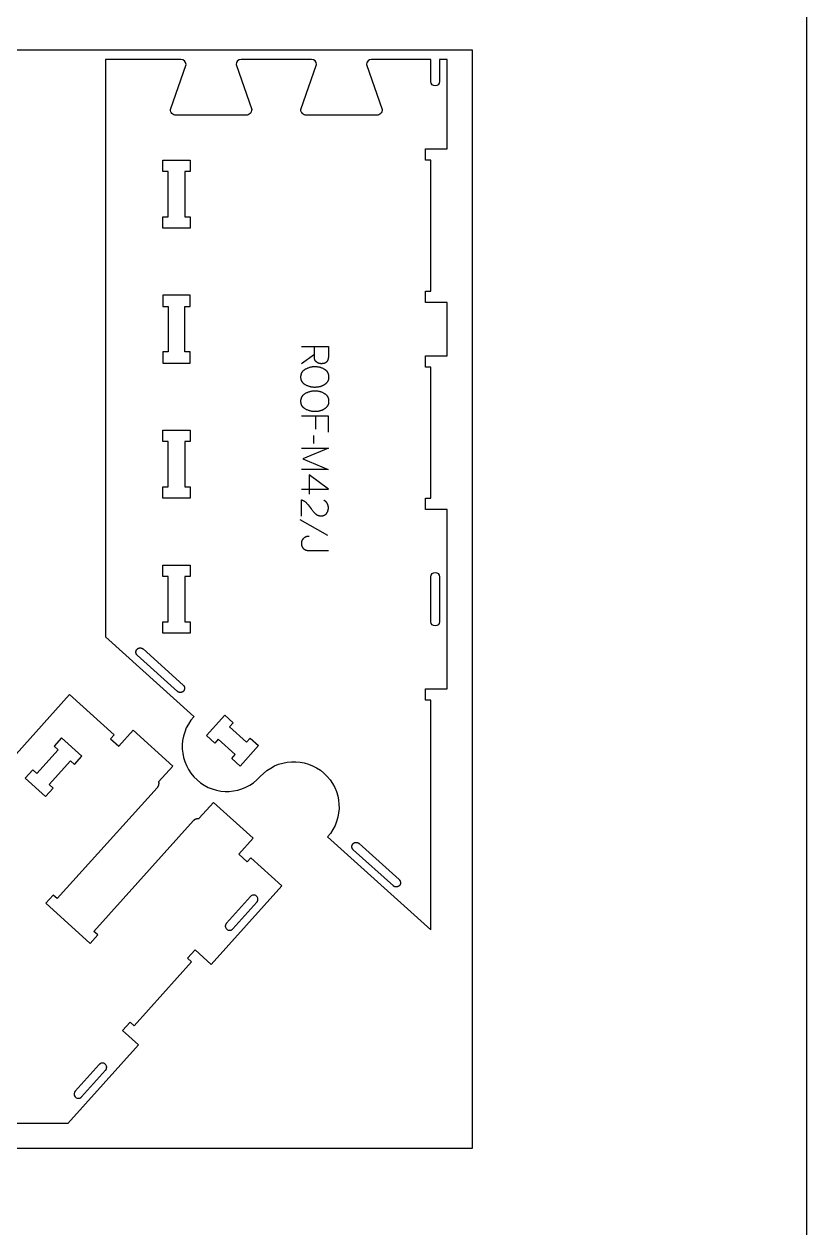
# Model space of a CAD drawing. Extents: x -10701 to -7518, y -84343 to -75479.
# Drawn here: x -8388 to -7518, y -80132 to -78794 of the extents above; entities that cross this region are included whole.
import ezdxf

# ---------------------------------------------------------------- set-up
doc = ezdxf.new("R2010")
doc.units = 0
for name, color, linetype in [('0_SHEET_SPRUCEPLY_2440X122', 1, 'CONTINUOUS'), ('1_ANYTOOL_1MMDEEP_LABELS_S', 2, 'CONTINUOUS'), ('3_ANYTOOL_CUTTHROUGH_INSID', 4, 'CONTINUOUS'), ('4_ANYTOOL_CUTTHROUGH_OUTSI', 5, 'CONTINUOUS'), ('DONOTCUT', 18, 'CONTINUOUS')]:
    doc.layers.add(name, color=color, linetype=linetype)

msp = doc.modelspace()

# ---------------------------------------------------------------- linework, layer by layer
at = {"layer": '0_SHEET_SPRUCEPLY_2440X122'}
msp.add_lwpolyline([(-10329.7, -78823), (-10329.7, -80043), (-7889.7, -80043), (-7889.7, -78823)], close=True, dxfattribs=at)
at = {"layer": '1_ANYTOOL_1MMDEEP_LABELS_S'}
for points in [[(-8079.9, -79152.1), (-8049.9, -79152.1), (-8049.9, -79163.4), (-8049.9, -79163.9), (-8049.9, -79164.4), (-8049.9, -79164.6), (-8050, -79164.8), (-8050, -79165.1), (-8050, -79165.3), (-8050, -79165.5), (-8050.1, -79165.7), (-8050.1, -79165.9), (-8050.2, -79166.1), (-8050.2, -79166.3), (-8050.3, -79166.5), (-8050.3, -79166.7), (-8050.4, -79166.9), (-8050.4, -79167.1), (-8050.5, -79167.3), (-8050.6, -79167.4), (-8050.7, -79167.6), (-8050.7, -79167.8), (-8050.8, -79168), (-8050.9, -79168.1), (-8051, -79168.3), (-8051.1, -79168.4), (-8051.2, -79168.6), (-8051.3, -79168.7), (-8051.4, -79168.9), (-8051.5, -79169), (-8051.6, -79169.1), (-8051.7, -79169.3), (-8051.8, -79169.4), (-8052, -79169.5), (-8052.1, -79169.6), (-8052.2, -79169.8), (-8052.4, -79169.9), (-8052.5, -79170), (-8052.7, -79170.1), (-8052.8, -79170.2), (-8053, -79170.3), (-8053.1, -79170.4), (-8053.3, -79170.4), (-8053.4, -79170.5), (-8053.6, -79170.6), (-8053.8, -79170.7), (-8053.9, -79170.8), (-8054.1, -79170.8), (-8054.3, -79170.9), (-8054.5, -79171), (-8054.7, -79171), (-8054.9, -79171.1), (-8055.1, -79171.1), (-8055.3, -79171.2), (-8055.5, -79171.2), (-8055.7, -79171.2), (-8055.9, -79171.3), (-8056.1, -79171.3), (-8056.3, -79171.3), (-8056.6, -79171.3), (-8056.8, -79171.4), (-8057.2, -79171.4), (-8057.7, -79171.4), (-8057.9, -79171.4), (-8058.1, -79171.4), (-8058.3, -79171.4), (-8058.4, -79171.4), (-8058.6, -79171.3), (-8058.8, -79171.3), (-8058.9, -79171.3), (-8059.1, -79171.3), (-8059.3, -79171.2), (-8059.5, -79171.2), (-8059.6, -79171.2), (-8059.8, -79171.1), (-8060, -79171.1), (-8060.1, -79171.1), (-8060.3, -79171), (-8060.4, -79170.9), (-8060.6, -79170.9), (-8060.8, -79170.8), (-8060.9, -79170.8), (-8061.1, -79170.7), (-8061.2, -79170.6), (-8061.4, -79170.5), (-8061.6, -79170.5), (-8061.7, -79170.4), (-8061.9, -79170.3), (-8062, -79170.2), (-8062.2, -79170.1), (-8062.3, -79170), (-8062.5, -79169.9), (-8062.6, -79169.8), (-8062.8, -79169.7), (-8062.9, -79169.6), (-8063.1, -79169.5), (-8063.2, -79169.4), (-8063.3, -79169.3), (-8063.5, -79169.1), (-8063.6, -79169), (-8063.7, -79168.9), (-8063.8, -79168.8), (-8064, -79168.6), (-8064.1, -79168.5), (-8064.2, -79168.4), (-8064.3, -79168.2), (-8064.4, -79168.1), (-8064.5, -79168), (-8064.5, -79167.8), (-8064.6, -79167.7), (-8064.7, -79167.5), (-8064.8, -79167.4), (-8064.9, -79167.2), (-8064.9, -79167.1), (-8065, -79166.9), (-8065, -79166.8), (-8065.1, -79166.6), (-8065.1, -79166.4), (-8065.2, -79166.3), (-8065.2, -79166.1), (-8065.2, -79165.9), (-8065.3, -79165.7), (-8065.3, -79165.6), (-8065.3, -79165.4), (-8065.3, -79165.2), (-8065.4, -79165), (-8065.4, -79163.1), (-8065.4, -79161.1), (-8065.4, -79152.1)], [(-8065.4, -79161.1), (-8079.9, -79171.5)], [(-8049.9, -79247.3), (-8049.9, -79229.7), (-8079.9, -79229.7)], [(-8063.9, -79244.2), (-8063.9, -79229.7)], [(-8066, -79260), (-8066.1, -79251.2)], [(-8079.9, -79265.1), (-8049.9, -79265.1), (-8078.3, -79277.1), (-8050, -79289.1), (-8079.9, -79289.1)], [(-8079.9, -79310.7), (-8049.8, -79310.7), (-8071.2, -79294.7)], [(-8071.2, -79294.7), (-8071.2, -79316.5)], [(-8079.8, -79340.9), (-8079.8, -79322.6), (-8079.3, -79322.7), (-8079.1, -79322.8), (-8078.9, -79322.9), (-8078.7, -79323), (-8078.5, -79323.1), (-8078.2, -79323.2), (-8078, -79323.3), (-8077.8, -79323.4), (-8077.6, -79323.5), (-8077.4, -79323.6), (-8077.2, -79323.7), (-8077, -79323.8), (-8076.8, -79323.9), (-8076.6, -79324), (-8076.4, -79324.2), (-8076.2, -79324.3), (-8076, -79324.4), (-8075.9, -79324.6), (-8075.7, -79324.7), (-8075.5, -79324.8), (-8075.3, -79325), (-8075.1, -79325.1), (-8075, -79325.3), (-8074.8, -79325.4), (-8074.6, -79325.6), (-8074.5, -79325.8), (-8074.3, -79325.9), (-8074.1, -79326.1), (-8074, -79326.3), (-8073.7, -79326.6), (-8072.4, -79328.1), (-8071.2, -79329.6), (-8070.1, -79331.1), (-8069, -79332.6), (-8068.4, -79333.4), (-8067.8, -79334.1), (-8067.3, -79334.8), (-8066.7, -79335.5), (-8066.1, -79336.2), (-8065.5, -79336.8), (-8064.9, -79337.5), (-8064.2, -79338.1), (-8064.1, -79338.2), (-8063.9, -79338.3), (-8063.8, -79338.5), (-8063.6, -79338.6), (-8063.4, -79338.7), (-8063.3, -79338.9), (-8063.1, -79339), (-8062.9, -79339.1), (-8062.8, -79339.2), (-8062.6, -79339.3), (-8062.4, -79339.4), (-8062.2, -79339.5), (-8062, -79339.6), (-8061.8, -79339.7), (-8061.7, -79339.8), (-8061.5, -79339.8), (-8061.3, -79339.9), (-8061.1, -79340), (-8060.9, -79340), (-8060.7, -79340.1), (-8060.5, -79340.1), (-8060.3, -79340.2), (-8060.1, -79340.2), (-8059.9, -79340.3), (-8059.7, -79340.3), (-8059.4, -79340.3), (-8059.2, -79340.4), (-8059, -79340.4), (-8058.8, -79340.4), (-8058.6, -79340.4), (-8058.3, -79340.4), (-8058.1, -79340.4), (-8057.9, -79340.4), (-8057.6, -79340.4), (-8057.4, -79340.4), (-8057.1, -79340.4), (-8056.9, -79340.4), (-8056.7, -79340.3), (-8056.4, -79340.3), (-8056.2, -79340.3), (-8056, -79340.2), (-8055.8, -79340.2), (-8055.6, -79340.1), (-8055.4, -79340.1), (-8055.2, -79340), (-8055, -79339.9), (-8054.8, -79339.9), (-8054.6, -79339.8), (-8054.4, -79339.7), (-8054.2, -79339.6), (-8054, -79339.5), (-8053.8, -79339.4), (-8053.7, -79339.3), (-8053.5, -79339.2), (-8053.3, -79339.1), (-8053.2, -79339), (-8053, -79338.9), (-8052.8, -79338.7), (-8052.7, -79338.6), (-8052.5, -79338.5), (-8052.4, -79338.3), (-8052.3, -79338.2), (-8052.1, -79338), (-8052, -79337.9), (-8051.9, -79337.7), (-8051.7, -79337.6), (-8051.6, -79337.4), (-8051.5, -79337.2), (-8051.4, -79337.1), (-8051.3, -79336.9), (-8051.2, -79336.7), (-8051.1, -79336.5), (-8051, -79336.4), (-8050.9, -79336.2), (-8050.8, -79336), (-8050.7, -79335.8), (-8050.6, -79335.6), (-8050.6, -79335.4), (-8050.5, -79335.2), (-8050.4, -79335), (-8050.3, -79334.8), (-8050.3, -79334.6), (-8050.2, -79334.4), (-8050.2, -79334.2), (-8050.1, -79334), (-8050.1, -79333.8), (-8050.1, -79333.6), (-8050, -79333.4), (-8050, -79333.1), (-8050, -79332.9), (-8049.9, -79332.7), (-8049.9, -79332.4), (-8049.9, -79332.2), (-8049.9, -79332), (-8049.9, -79331.5), (-8049.9, -79331.1), (-8049.9, -79330.8), (-8049.9, -79330.4), (-8050, -79330.1), (-8050, -79329.7), (-8050.1, -79329.4), (-8050.1, -79329.1), (-8050.2, -79328.8), (-8050.3, -79328.4), (-8050.3, -79328.3), (-8050.4, -79328.1), (-8050.4, -79328), (-8050.5, -79327.8), (-8050.5, -79327.7), (-8050.6, -79327.5), (-8050.7, -79327.4), (-8050.7, -79327.3), (-8050.8, -79327.1), (-8050.9, -79327), (-8050.9, -79326.8), (-8051, -79326.7), (-8051.1, -79326.6), (-8051.2, -79326.4), (-8051.2, -79326.3), (-8051.3, -79326.2), (-8051.4, -79326), (-8051.5, -79325.9), (-8051.6, -79325.8), (-8051.7, -79325.7), (-8051.8, -79325.5), (-8051.9, -79325.4), (-8052, -79325.3), (-8052.1, -79325.2), (-8052.2, -79325.1), (-8052.3, -79325), (-8052.4, -79324.8), (-8052.5, -79324.7), (-8052.6, -79324.6), (-8052.8, -79324.5), (-8052.9, -79324.4), (-8053, -79324.3), (-8053.3, -79324.1), (-8053.5, -79323.9), (-8053.8, -79323.7), (-8054.1, -79323.5), (-8054.4, -79323.4), (-8054.7, -79323.2), (-8055, -79323)], [(-8050.4, -79362.1), (-8081.1, -79344.9)], [(-8071.4, -79363.2), (-8071.6, -79363.2), (-8071.8, -79363.2), (-8072, -79363.2), (-8072.2, -79363.2), (-8072.4, -79363.2), (-8072.6, -79363.3), (-8072.8, -79363.3), (-8073, -79363.3), (-8073.2, -79363.4), (-8073.4, -79363.4), (-8073.6, -79363.4), (-8073.8, -79363.5), (-8074, -79363.5), (-8074.2, -79363.6), (-8074.4, -79363.7), (-8074.6, -79363.7), (-8074.7, -79363.8), (-8074.9, -79363.9), (-8075.1, -79364), (-8075.3, -79364), (-8075.5, -79364.1), (-8075.6, -79364.2), (-8075.8, -79364.3), (-8076, -79364.4), (-8076.2, -79364.5), (-8076.3, -79364.6), (-8076.5, -79364.7), (-8076.7, -79364.9), (-8076.8, -79365), (-8077, -79365.1), (-8077.2, -79365.2), (-8077.3, -79365.4), (-8077.5, -79365.5), (-8077.6, -79365.7), (-8077.8, -79365.8), (-8077.9, -79366), (-8078.1, -79366.1), (-8078.2, -79366.3), (-8078.3, -79366.4), (-8078.4, -79366.6), (-8078.6, -79366.7), (-8078.7, -79366.9), (-8078.8, -79367.1), (-8078.9, -79367.2), (-8079, -79367.4), (-8079.1, -79367.6), (-8079.2, -79367.8), (-8079.2, -79367.9), (-8079.3, -79368.1), (-8079.4, -79368.3), (-8079.5, -79368.5), (-8079.5, -79368.7), (-8079.6, -79368.9), (-8079.6, -79369.1), (-8079.7, -79369.3), (-8079.7, -79369.5), (-8079.8, -79369.7), (-8079.8, -79369.9), (-8079.8, -79370.1), (-8079.8, -79370.3), (-8079.9, -79370.5), (-8079.9, -79370.7), (-8079.9, -79371), (-8079.9, -79371.2), (-8079.9, -79371.4), (-8079.9, -79371.6), (-8079.9, -79371.8), (-8079.9, -79372), (-8079.8, -79372.2), (-8079.8, -79372.4), (-8079.8, -79372.6), (-8079.7, -79372.8), (-8079.7, -79373), (-8079.7, -79373.2), (-8079.6, -79373.4), (-8079.6, -79373.6), (-8079.5, -79373.8), (-8079.4, -79373.9), (-8079.4, -79374.1), (-8079.3, -79374.3), (-8079.2, -79374.5), (-8079.1, -79374.6), (-8079.1, -79374.8), (-8079, -79375), (-8078.9, -79375.1), (-8078.8, -79375.3), (-8078.7, -79375.5), (-8078.6, -79375.6), (-8078.4, -79375.8), (-8078.3, -79375.9), (-8078.2, -79376.1), (-8078.1, -79376.2), (-8078, -79376.3), (-8077.8, -79376.5), (-8077.7, -79376.6), (-8077.5, -79376.8), (-8077.4, -79376.9), (-8077.2, -79377), (-8077.1, -79377.1), (-8076.9, -79377.3), (-8076.8, -79377.4), (-8076.6, -79377.5), (-8076.5, -79377.6), (-8076.3, -79377.7), (-8076.1, -79377.8), (-8076, -79377.9), (-8075.8, -79378), (-8075.6, -79378.1), (-8075.4, -79378.1), (-8075.3, -79378.2), (-8075.1, -79378.3), (-8074.9, -79378.4), (-8074.7, -79378.4), (-8074.6, -79378.5), (-8074.4, -79378.6), (-8074.2, -79378.6), (-8074, -79378.7), (-8073.8, -79378.7), (-8073.6, -79378.7), (-8073.4, -79378.8), (-8073.2, -79378.8), (-8073, -79378.8), (-8072.8, -79378.9), (-8072.6, -79378.9), (-8072.4, -79378.9), (-8072.2, -79378.9), (-8072, -79378.9), (-8071.8, -79378.9), (-8049.9, -79378.9)]]:
    msp.add_lwpolyline(points, dxfattribs=at)
for points in [[(-8049.5, -79186.5), (-8049.6, -79186.9), (-8049.6, -79187.3), (-8049.6, -79187.6), (-8049.6, -79188), (-8049.7, -79188.1), (-8049.7, -79188.3), (-8049.7, -79188.5), (-8049.8, -79188.6), (-8049.8, -79188.8), (-8049.8, -79189), (-8049.9, -79189.1), (-8049.9, -79189.3), (-8050, -79189.5), (-8050, -79189.6), (-8050.1, -79189.8), (-8050.1, -79189.9), (-8050.2, -79190.1), (-8050.2, -79190.2), (-8050.3, -79190.4), (-8050.4, -79190.5), (-8050.4, -79190.7), (-8050.5, -79190.8), (-8050.6, -79190.9), (-8050.7, -79191.1), (-8050.8, -79191.2), (-8050.8, -79191.4), (-8050.9, -79191.5), (-8051, -79191.6), (-8051.2, -79191.9), (-8051.4, -79192.1), (-8051.6, -79192.4), (-8051.8, -79192.6), (-8052, -79192.9), (-8052.2, -79193.1), (-8052.5, -79193.3), (-8052.7, -79193.5), (-8052.9, -79193.7), (-8053.2, -79194), (-8053.4, -79194.2), (-8053.7, -79194.3), (-8054, -79194.5), (-8054.2, -79194.7), (-8054.5, -79194.9), (-8054.8, -79195.1), (-8055.1, -79195.2), (-8055.3, -79195.4), (-8055.6, -79195.5), (-8055.9, -79195.7), (-8056.2, -79195.8), (-8056.5, -79196), (-8056.9, -79196.1), (-8057.2, -79196.2), (-8057.5, -79196.4), (-8057.8, -79196.5), (-8058.1, -79196.6), (-8058.4, -79196.7), (-8058.8, -79196.8), (-8059.1, -79196.9), (-8059.4, -79197), (-8059.8, -79197), (-8060.5, -79197.2), (-8061.1, -79197.3), (-8061.8, -79197.4), (-8062.5, -79197.5), (-8063.1, -79197.6), (-8063.8, -79197.6), (-8064.4, -79197.7), (-8065.1, -79197.7), (-8065.7, -79197.7), (-8066.3, -79197.6), (-8067, -79197.6), (-8067.6, -79197.5), (-8068.2, -79197.4), (-8068.9, -79197.3), (-8069.5, -79197.1), (-8070.2, -79197), (-8070.8, -79196.8), (-8071.4, -79196.6), (-8072.1, -79196.4), (-8072.7, -79196.1), (-8073.3, -79195.8), (-8074, -79195.5), (-8074.6, -79195.2), (-8075.3, -79194.9), (-8075.6, -79194.7), (-8075.9, -79194.5), (-8076.2, -79194.4), (-8076.5, -79194.2), (-8076.7, -79194), (-8077, -79193.7), (-8077.2, -79193.5), (-8077.5, -79193.3), (-8077.6, -79193.2), (-8077.7, -79193.1), (-8077.8, -79193), (-8077.9, -79192.9), (-8078.1, -79192.7), (-8078.2, -79192.6), (-8078.3, -79192.5), (-8078.4, -79192.4), (-8078.5, -79192.3), (-8078.6, -79192.1), (-8078.7, -79192), (-8078.7, -79191.9), (-8078.8, -79191.7), (-8078.9, -79191.6), (-8079, -79191.5), (-8079.1, -79191.3), (-8079.2, -79191.2), (-8079.2, -79191.1), (-8079.3, -79190.9), (-8079.4, -79190.8), (-8079.5, -79190.6), (-8079.5, -79190.5), (-8079.6, -79190.3), (-8079.6, -79190.2), (-8079.7, -79190), (-8079.8, -79189.9), (-8079.8, -79189.7), (-8079.9, -79189.6), (-8080, -79189.3), (-8080, -79189), (-8080.1, -79188.6), (-8080.2, -79188.3), (-8080.2, -79188), (-8080.3, -79187.6), (-8080.3, -79187.3), (-8080.3, -79186.9), (-8080.4, -79186.5), (-8080.4, -79186.2), (-8080.4, -79185.8), (-8080.3, -79185.4), (-8080.3, -79185), (-8080.3, -79184.7), (-8080.2, -79184.3), (-8080.2, -79184), (-8080.1, -79183.6), (-8080, -79183.3), (-8079.9, -79183), (-8079.9, -79182.7), (-8079.8, -79182.5), (-8079.7, -79182.3), (-8079.7, -79182.2), (-8079.6, -79182), (-8079.6, -79181.9), (-8079.5, -79181.7), (-8079.4, -79181.6), (-8079.4, -79181.4), (-8079.3, -79181.3), (-8079.2, -79181.1), (-8079.1, -79181), (-8079.1, -79180.9), (-8079, -79180.7), (-8078.9, -79180.6), (-8078.8, -79180.4), (-8078.7, -79180.3), (-8078.6, -79180.2), (-8078.5, -79180), (-8078.4, -79179.9), (-8078.3, -79179.8), (-8078.2, -79179.7), (-8078.1, -79179.5), (-8078, -79179.4), (-8077.9, -79179.3), (-8077.8, -79179.2), (-8077.7, -79179.1), (-8077.6, -79178.9), (-8077.4, -79178.8), (-8077.3, -79178.7), (-8077.2, -79178.6), (-8076.9, -79178.4), (-8076.7, -79178.2), (-8076.4, -79178), (-8076.1, -79177.8), (-8075.8, -79177.6), (-8075.5, -79177.4), (-8075.2, -79177.2), (-8074.5, -79176.9), (-8073.9, -79176.6), (-8073.2, -79176.3), (-8072.6, -79176), (-8071.9, -79175.8), (-8071.3, -79175.6), (-8070.6, -79175.4), (-8070, -79175.2), (-8069.3, -79175), (-8068.7, -79174.9), (-8068, -79174.7), (-8067.4, -79174.6), (-8066.7, -79174.6), (-8066.1, -79174.5), (-8065.4, -79174.5), (-8064.8, -79174.5), (-8064.1, -79174.5), (-8063.4, -79174.5), (-8062.7, -79174.6), (-8062, -79174.7), (-8061.4, -79174.8), (-8060.7, -79174.9), (-8060, -79175), (-8059.4, -79175.2), (-8058.7, -79175.4), (-8058.1, -79175.6), (-8057.5, -79175.8), (-8056.8, -79176.1), (-8056.2, -79176.4), (-8055.6, -79176.7), (-8055, -79177), (-8054.4, -79177.4), (-8054.1, -79177.6), (-8053.8, -79177.7), (-8053.5, -79177.9), (-8053.2, -79178.1), (-8053, -79178.4), (-8052.7, -79178.6), (-8052.5, -79178.8), (-8052.3, -79179), (-8052.1, -79179.1), (-8052, -79179.3), (-8051.9, -79179.4), (-8051.8, -79179.5), (-8051.7, -79179.6), (-8051.6, -79179.8), (-8051.5, -79179.9), (-8051.4, -79180), (-8051.3, -79180.1), (-8051.2, -79180.3), (-8051.2, -79180.4), (-8051.1, -79180.5), (-8051, -79180.7), (-8050.9, -79180.8), (-8050.8, -79181), (-8050.8, -79181.1), (-8050.7, -79181.2), (-8050.6, -79181.4), (-8050.5, -79181.7), (-8050.3, -79182), (-8050.2, -79182.3), (-8050.1, -79182.6), (-8050, -79182.9), (-8049.9, -79183.3), (-8049.8, -79183.6), (-8049.8, -79183.9), (-8049.7, -79184.3), (-8049.7, -79184.6), (-8049.6, -79185), (-8049.6, -79185.4), (-8049.6, -79185.8), (-8049.6, -79186.1)], [(-8049.5, -79213.5), (-8049.6, -79213.8), (-8049.6, -79214.2), (-8049.6, -79214.6), (-8049.6, -79214.9), (-8049.7, -79215.1), (-8049.7, -79215.3), (-8049.7, -79215.4), (-8049.8, -79215.6), (-8049.8, -79215.8), (-8049.8, -79215.9), (-8049.9, -79216.1), (-8049.9, -79216.3), (-8050, -79216.4), (-8050, -79216.6), (-8050.1, -79216.7), (-8050.1, -79216.9), (-8050.2, -79217), (-8050.2, -79217.2), (-8050.3, -79217.3), (-8050.4, -79217.5), (-8050.4, -79217.6), (-8050.5, -79217.8), (-8050.6, -79217.9), (-8050.7, -79218), (-8050.8, -79218.2), (-8050.8, -79218.3), (-8050.9, -79218.4), (-8051, -79218.6), (-8051.2, -79218.8), (-8051.4, -79219.1), (-8051.6, -79219.3), (-8051.8, -79219.6), (-8052, -79219.8), (-8052.2, -79220), (-8052.5, -79220.3), (-8052.7, -79220.5), (-8052.9, -79220.7), (-8053.2, -79220.9), (-8053.4, -79221.1), (-8053.7, -79221.3), (-8054, -79221.5), (-8054.2, -79221.7), (-8054.5, -79221.9), (-8054.8, -79222), (-8055.1, -79222.2), (-8055.3, -79222.4), (-8055.6, -79222.5), (-8055.9, -79222.7), (-8056.2, -79222.8), (-8056.5, -79222.9), (-8056.9, -79223.1), (-8057.2, -79223.2), (-8057.5, -79223.3), (-8057.8, -79223.4), (-8058.1, -79223.5), (-8058.4, -79223.6), (-8058.8, -79223.7), (-8059.1, -79223.8), (-8059.4, -79223.9), (-8059.8, -79224), (-8060.5, -79224.1), (-8061.1, -79224.3), (-8061.8, -79224.4), (-8062.5, -79224.5), (-8063.1, -79224.5), (-8063.8, -79224.6), (-8064.4, -79224.6), (-8065.1, -79224.6), (-8065.7, -79224.6), (-8066.3, -79224.6), (-8067, -79224.5), (-8067.6, -79224.4), (-8068.2, -79224.3), (-8068.9, -79224.2), (-8069.5, -79224.1), (-8070.2, -79223.9), (-8070.8, -79223.7), (-8071.4, -79223.5), (-8072.1, -79223.3), (-8072.7, -79223.1), (-8073.3, -79222.8), (-8074, -79222.5), (-8074.6, -79222.2), (-8075.3, -79221.9), (-8075.6, -79221.7), (-8075.9, -79221.5), (-8076.2, -79221.3), (-8076.5, -79221.1), (-8076.7, -79220.9), (-8077, -79220.7), (-8077.2, -79220.5), (-8077.5, -79220.3), (-8077.6, -79220.2), (-8077.7, -79220), (-8077.8, -79219.9), (-8077.9, -79219.8), (-8078.1, -79219.7), (-8078.2, -79219.6), (-8078.3, -79219.5), (-8078.4, -79219.3), (-8078.5, -79219.2), (-8078.6, -79219.1), (-8078.7, -79219), (-8078.7, -79218.8), (-8078.8, -79218.7), (-8078.9, -79218.6), (-8079, -79218.4), (-8079.1, -79218.3), (-8079.2, -79218.2), (-8079.2, -79218), (-8079.3, -79217.9), (-8079.4, -79217.7), (-8079.5, -79217.6), (-8079.5, -79217.4), (-8079.6, -79217.3), (-8079.6, -79217.2), (-8079.7, -79217), (-8079.8, -79216.9), (-8079.8, -79216.7), (-8079.9, -79216.5), (-8080, -79216.2), (-8080, -79215.9), (-8080.1, -79215.6), (-8080.2, -79215.3), (-8080.2, -79214.9), (-8080.3, -79214.6), (-8080.3, -79214.2), (-8080.3, -79213.9), (-8080.4, -79213.5), (-8080.4, -79213.1), (-8080.4, -79212.8), (-8080.3, -79212.4), (-8080.3, -79212), (-8080.3, -79211.6), (-8080.2, -79211.3), (-8080.2, -79210.9), (-8080.1, -79210.6), (-8080, -79210.3), (-8079.9, -79209.9), (-8079.9, -79209.6), (-8079.8, -79209.5), (-8079.7, -79209.3), (-8079.7, -79209.1), (-8079.6, -79209), (-8079.6, -79208.8), (-8079.5, -79208.7), (-8079.4, -79208.5), (-8079.4, -79208.4), (-8079.3, -79208.2), (-8079.2, -79208.1), (-8079.1, -79208), (-8079.1, -79207.8), (-8079, -79207.7), (-8078.9, -79207.5), (-8078.8, -79207.4), (-8078.7, -79207.3), (-8078.6, -79207.1), (-8078.5, -79207), (-8078.4, -79206.9), (-8078.3, -79206.8), (-8078.2, -79206.6), (-8078.1, -79206.5), (-8078, -79206.4), (-8077.9, -79206.3), (-8077.8, -79206.1), (-8077.7, -79206), (-8077.6, -79205.9), (-8077.4, -79205.8), (-8077.3, -79205.7), (-8077.2, -79205.6), (-8076.9, -79205.4), (-8076.7, -79205.1), (-8076.4, -79204.9), (-8076.1, -79204.7), (-8075.8, -79204.6), (-8075.5, -79204.4), (-8075.2, -79204.2), (-8074.5, -79203.9), (-8073.9, -79203.5), (-8073.2, -79203.3), (-8072.6, -79203), (-8071.9, -79202.7), (-8071.3, -79202.5), (-8070.6, -79202.3), (-8070, -79202.1), (-8069.3, -79202), (-8068.7, -79201.8), (-8068, -79201.7), (-8067.4, -79201.6), (-8066.7, -79201.5), (-8066.1, -79201.5), (-8065.4, -79201.4), (-8064.8, -79201.4), (-8064.1, -79201.4), (-8063.4, -79201.5), (-8062.7, -79201.5), (-8062, -79201.6), (-8061.4, -79201.7), (-8060.7, -79201.8), (-8060, -79202), (-8059.4, -79202.2), (-8058.7, -79202.3), (-8058.1, -79202.6), (-8057.5, -79202.8), (-8056.8, -79203.1), (-8056.2, -79203.3), (-8055.6, -79203.6), (-8055, -79204), (-8054.4, -79204.3), (-8054.1, -79204.5), (-8053.8, -79204.7), (-8053.5, -79204.9), (-8053.2, -79205.1), (-8053, -79205.3), (-8052.7, -79205.5), (-8052.5, -79205.8), (-8052.3, -79206), (-8052.1, -79206.1), (-8052, -79206.2), (-8051.9, -79206.3), (-8051.8, -79206.5), (-8051.7, -79206.6), (-8051.6, -79206.7), (-8051.5, -79206.8), (-8051.4, -79207), (-8051.3, -79207.1), (-8051.2, -79207.2), (-8051.2, -79207.4), (-8051.1, -79207.5), (-8051, -79207.6), (-8050.9, -79207.8), (-8050.8, -79207.9), (-8050.8, -79208.1), (-8050.7, -79208.2), (-8050.6, -79208.3), (-8050.5, -79208.6), (-8050.3, -79208.9), (-8050.2, -79209.3), (-8050.1, -79209.6), (-8050, -79209.9), (-8049.9, -79210.2), (-8049.8, -79210.6), (-8049.8, -79210.9), (-8049.7, -79211.2), (-8049.7, -79211.6), (-8049.6, -79212), (-8049.6, -79212.3), (-8049.6, -79212.7), (-8049.6, -79213.1)]]:
    msp.add_lwpolyline(points, close=True, dxfattribs=at)
at = {"layer": '3_ANYTOOL_CUTTHROUGH_INSID', "color": 4}
for points in [[(-8228, -78957.7), (-8234, -78957.7), (-8234, -78945.2), (-8203.5, -78945.2), (-8203.5, -78957.7), (-8209.5, -78957.7), (-8209.5, -79008.2), (-8203.5, -79008.2), (-8203.5, -79020.7), (-8234, -79020.7), (-8234, -79008.2), (-8228, -79008.2)], [(-8209.5, -79107.7), (-8203.5, -79107.7), (-8203.5, -79095.2), (-8234, -79095.2), (-8234, -79107.7), (-8228, -79107.7), (-8228, -79158.2), (-8234, -79158.2), (-8234, -79170.7), (-8203.5, -79170.7), (-8203.5, -79158.2), (-8209.5, -79158.2)], [(-8203.8, -79257.7), (-8209.5, -79257.7), (-8209.5, -79308.2), (-8203.5, -79308.2), (-8203.5, -79320.7), (-8234, -79320.7), (-8234, -79308.2), (-8228, -79308.2), (-8228, -79257.7), (-8234, -79257.7), (-8234, -79245.2), (-8203.5, -79245.2), (-8203.5, -79257.7)], [(-8209.5, -79407.7), (-8209.5, -79458.2), (-8203.5, -79458.2), (-8203.5, -79470.7), (-8234, -79470.7), (-8234, -79458.2), (-8228, -79458.2), (-8228, -79407.7), (-8234, -79407.7), (-8234, -79395.2), (-8203.5, -79395.2), (-8203.5, -79407.7)], [(-8211.2, -79528.5), (-8211.2, -79528.5), (-8211.1, -79528.6), (-8211, -79528.7), (-8210.9, -79528.8), (-8210.9, -79528.9), (-8210.8, -79528.9), (-8210.7, -79529), (-8210.6, -79529.1), (-8210.6, -79529.2), (-8210.5, -79529.3), (-8210.4, -79529.4), (-8210.4, -79529.5), (-8210.3, -79529.6), (-8210.3, -79529.7), (-8210.2, -79529.8), (-8210.2, -79529.9), (-8210.1, -79530), (-8210.1, -79530.1), (-8210, -79530.2), (-8210, -79530.3), (-8209.9, -79530.4), (-8209.9, -79530.6), (-8209.8, -79530.7), (-8209.8, -79530.8), (-8209.8, -79530.9), (-8209.8, -79531), (-8209.7, -79531.1), (-8209.7, -79531.3), (-8209.7, -79531.4), (-8209.7, -79531.5), (-8209.7, -79531.6), (-8209.7, -79531.8), (-8209.7, -79531.9), (-8209.7, -79532), (-8209.7, -79532.1), (-8209.7, -79532.2), (-8209.7, -79532.4), (-8209.7, -79532.5), (-8209.7, -79532.6), (-8209.7, -79532.7), (-8209.7, -79532.8), (-8209.8, -79533), (-8209.8, -79533.1), (-8209.8, -79533.2), (-8209.8, -79533.3), (-8209.9, -79533.4), (-8209.9, -79533.5), (-8210, -79533.7), (-8210, -79533.8), (-8210, -79533.9), (-8210.1, -79534), (-8210.1, -79534.1), (-8210.2, -79534.2), (-8210.2, -79534.3), (-8210.3, -79534.4), (-8210.4, -79534.5), (-8210.4, -79534.6), (-8210.5, -79534.7), (-8210.5, -79534.8), (-8210.6, -79534.8), (-8210.7, -79534.9), (-8210.7, -79535), (-8210.8, -79535.1), (-8210.9, -79535.2), (-8210.9, -79535.3), (-8211, -79535.3), (-8211.1, -79535.4), (-8211.2, -79535.5), (-8211.3, -79535.6), (-8211.3, -79535.6), (-8211.4, -79535.7), (-8211.5, -79535.8), (-8211.6, -79535.8), (-8211.7, -79535.9), (-8211.8, -79536), (-8211.9, -79536), (-8212, -79536.1), (-8212.1, -79536.1), (-8212.2, -79536.2), (-8212.3, -79536.3), (-8212.4, -79536.3), (-8212.5, -79536.4), (-8212.6, -79536.4), (-8212.7, -79536.4), (-8212.8, -79536.5), (-8213, -79536.5), (-8213.1, -79536.6), (-8213.2, -79536.6), (-8213.3, -79536.6), (-8213.4, -79536.6), (-8213.6, -79536.7), (-8213.7, -79536.7), (-8213.8, -79536.7), (-8213.9, -79536.7), (-8214, -79536.7), (-8214.2, -79536.7), (-8214.3, -79536.7), (-8214.4, -79536.8), (-8214.5, -79536.7), (-8214.7, -79536.7), (-8214.8, -79536.7), (-8214.9, -79536.7), (-8215, -79536.7), (-8215.1, -79536.7), (-8215.3, -79536.7), (-8215.4, -79536.7), (-8215.5, -79536.6), (-8215.6, -79536.6), (-8215.7, -79536.6), (-8215.8, -79536.5), (-8216, -79536.5), (-8216.1, -79536.5), (-8216.2, -79536.4), (-8216.3, -79536.4), (-8216.4, -79536.3), (-8216.5, -79536.3), (-8216.6, -79536.2), (-8216.7, -79536.2), (-8216.8, -79536.1), (-8216.9, -79536), (-8217, -79536), (-8217.1, -79535.9), (-8217.2, -79535.9), (-8217.3, -79535.8), (-8217.3, -79535.7), (-8217.4, -79535.7), (-8217.5, -79535.6), (-8217.6, -79535.5), (-8262.2, -79495.4), (-8262.3, -79495.3), (-8262.3, -79495.2), (-8262.4, -79495.2), (-8262.5, -79495.1), (-8262.6, -79495), (-8262.6, -79494.9), (-8262.7, -79494.8), (-8262.8, -79494.7), (-8262.8, -79494.7), (-8262.9, -79494.6), (-8263, -79494.5), (-8263, -79494.4), (-8263.1, -79494.3), (-8263.1, -79494.2), (-8263.2, -79494.1), (-8263.3, -79494), (-8263.3, -79493.9), (-8263.4, -79493.7), (-8263.4, -79493.6), (-8263.4, -79493.5), (-8263.5, -79493.4), (-8263.5, -79493.3), (-8263.6, -79493.2), (-8263.6, -79493.1), (-8263.6, -79492.9), (-8263.6, -79492.8), (-8263.7, -79492.7), (-8263.7, -79492.6), (-8263.7, -79492.5), (-8263.7, -79492.3), (-8263.7, -79492.2), (-8263.7, -79492.1), (-8263.7, -79492), (-8263.7, -79491.9), (-8263.7, -79491.7), (-8263.7, -79491.6), (-8263.7, -79491.5), (-8263.7, -79491.4), (-8263.7, -79491.2), (-8263.7, -79491.1), (-8263.7, -79491), (-8263.6, -79490.9), (-8263.6, -79490.8), (-8263.6, -79490.7), (-8263.6, -79490.5), (-8263.5, -79490.4), (-8263.5, -79490.3), (-8263.5, -79490.2), (-8263.4, -79490.1), (-8263.4, -79490), (-8263.3, -79489.9), (-8263.3, -79489.8), (-8263.2, -79489.7), (-8263.2, -79489.6), (-8263.1, -79489.5), (-8263, -79489.4), (-8263, -79489.3), (-8262.9, -79489.2), (-8262.9, -79489.1), (-8262.8, -79489), (-8262.7, -79488.9), (-8262.7, -79488.8), (-8262.6, -79488.8), (-8262.5, -79488.7), (-8262.5, -79488.6), (-8262.4, -79488.5), (-8262.3, -79488.4), (-8262.2, -79488.4), (-8262.1, -79488.3), (-8262.1, -79488.2), (-8262, -79488.2), (-8261.9, -79488.1), (-8261.8, -79488), (-8261.7, -79488), (-8261.6, -79487.9), (-8261.5, -79487.8), (-8261.4, -79487.8), (-8261.3, -79487.7), (-8261.2, -79487.7), (-8261.1, -79487.6), (-8261, -79487.5), (-8260.9, -79487.5), (-8260.8, -79487.5), (-8260.7, -79487.4), (-8260.6, -79487.4), (-8260.4, -79487.3), (-8260.3, -79487.3), (-8260.2, -79487.3), (-8260.1, -79487.2), (-8260, -79487.2), (-8259.9, -79487.2), (-8259.7, -79487.2), (-8259.6, -79487.1), (-8259.5, -79487.1), (-8259.4, -79487.1), (-8259.2, -79487.1), (-8259.1, -79487.1), (-8259, -79487.1), (-8258.9, -79487.1), (-8258.8, -79487.1), (-8258.6, -79487.1), (-8258.5, -79487.1), (-8258.4, -79487.1), (-8258.3, -79487.2), (-8258.2, -79487.2), (-8258, -79487.2), (-8257.9, -79487.2), (-8257.8, -79487.3), (-8257.7, -79487.3), (-8257.6, -79487.3), (-8257.5, -79487.4), (-8257.3, -79487.4), (-8257.2, -79487.4), (-8257.1, -79487.5), (-8257, -79487.5), (-8256.9, -79487.6), (-8256.8, -79487.6), (-8256.7, -79487.7), (-8256.6, -79487.7), (-8256.5, -79487.8), (-8256.4, -79487.9), (-8256.3, -79487.9), (-8256.2, -79488), (-8256.2, -79488.1), (-8256.1, -79488.1), (-8256, -79488.2), (-8255.9, -79488.3), (-8255.8, -79488.3)], [(-8159.8, -79574.8), (-8140.9, -79591.8), (-8136.9, -79587.4), (-8127.6, -79595.7), (-8148, -79618.4), (-8157.3, -79610), (-8153.3, -79605.6), (-8172.2, -79588.5), (-8176.2, -79593), (-8185.5, -79584.6), (-8165.1, -79561.9), (-8155.8, -79570.3)], [(-8346.4, -79587), (-8354.7, -79596.3), (-8350.3, -79600.3), (-8374, -79626.7), (-8378.5, -79622.6), (-8386.8, -79631.9), (-8364.2, -79652.3), (-8355.8, -79643.1), (-8360.3, -79639), (-8336.5, -79612.7), (-8332.1, -79616.7), (-8323.7, -79607.4)], [(-7971.3, -79744.5), (-7971.2, -79744.6), (-7971.1, -79744.7), (-7971, -79744.8), (-7970.9, -79744.8), (-7970.9, -79744.9), (-7970.8, -79745), (-7970.7, -79745.1), (-7970.7, -79745.2), (-7970.6, -79745.3), (-7970.5, -79745.4), (-7970.5, -79745.5), (-7970.4, -79745.6), (-7970.3, -79745.7), (-7970.3, -79745.8), (-7970.2, -79745.9), (-7970.2, -79746), (-7970.1, -79746.1), (-7970.1, -79746.2), (-7970, -79746.3), (-7970, -79746.4), (-7969.9, -79746.5), (-7969.9, -79746.6), (-7969.9, -79746.7), (-7969.8, -79746.9), (-7969.8, -79747), (-7969.8, -79747.1), (-7969.8, -79747.2), (-7969.7, -79747.3), (-7969.7, -79747.5), (-7969.7, -79747.6), (-7969.7, -79747.7), (-7969.7, -79747.8), (-7969.7, -79748), (-7969.7, -79748.1), (-7969.7, -79748.2), (-7969.7, -79748.3), (-7969.7, -79748.4), (-7969.7, -79748.6), (-7969.7, -79748.7), (-7969.7, -79748.8), (-7969.8, -79748.9), (-7969.8, -79749), (-7969.8, -79749.2), (-7969.8, -79749.3), (-7969.9, -79749.4), (-7969.9, -79749.5), (-7969.9, -79749.6), (-7970, -79749.7), (-7970, -79749.8), (-7970.1, -79750), (-7970.1, -79750.1), (-7970.2, -79750.2), (-7970.2, -79750.3), (-7970.3, -79750.4), (-7970.3, -79750.5), (-7970.4, -79750.6), (-7970.4, -79750.7), (-7970.5, -79750.7), (-7970.6, -79750.8), (-7970.6, -79750.9), (-7970.7, -79751), (-7970.8, -79751.1), (-7970.8, -79751.2), (-7970.9, -79751.3), (-7971, -79751.3), (-7971, -79751.4), (-7971.1, -79751.5), (-7971.2, -79751.6), (-7971.3, -79751.6), (-7971.4, -79751.7), (-7971.4, -79751.8), (-7971.5, -79751.8), (-7971.6, -79751.9), (-7971.7, -79752), (-7971.8, -79752), (-7971.9, -79752.1), (-7972, -79752.2), (-7972.1, -79752.2), (-7972.2, -79752.3), (-7972.3, -79752.3), (-7972.4, -79752.4), (-7972.5, -79752.4), (-7972.6, -79752.5), (-7972.8, -79752.5), (-7972.9, -79752.6), (-7973, -79752.6), (-7973.1, -79752.6), (-7973.2, -79752.7), (-7973.3, -79752.7), (-7973.5, -79752.7), (-7973.6, -79752.7), (-7973.7, -79752.8), (-7973.8, -79752.8), (-7973.9, -79752.8), (-7974.1, -79752.8), (-7974.2, -79752.8), (-7974.3, -79752.8), (-7974.4, -79752.8), (-7974.6, -79752.8), (-7974.7, -79752.8), (-7974.8, -79752.8), (-7974.9, -79752.8), (-7975, -79752.8), (-7975.2, -79752.8), (-7975.3, -79752.8), (-7975.4, -79752.7), (-7975.5, -79752.7), (-7975.6, -79752.7), (-7975.7, -79752.6), (-7975.9, -79752.6), (-7976, -79752.6), (-7976.1, -79752.5), (-7976.2, -79752.5), (-7976.3, -79752.4), (-7976.4, -79752.4), (-7976.5, -79752.3), (-7976.6, -79752.3), (-7976.7, -79752.2), (-7976.8, -79752.2), (-7976.9, -79752.1), (-7977, -79752.1), (-7977.1, -79752), (-7977.2, -79751.9), (-7977.3, -79751.9), (-7977.4, -79751.8), (-7977.4, -79751.7), (-7977.5, -79751.7), (-7977.6, -79751.6), (-8022.2, -79711.5), (-8022.3, -79711.4), (-8022.4, -79711.3), (-8022.4, -79711.2), (-8022.5, -79711.2), (-8022.6, -79711.1), (-8022.6, -79711), (-8022.7, -79710.9), (-8022.8, -79710.8), (-8022.9, -79710.7), (-8022.9, -79710.6), (-8023, -79710.5), (-8023, -79710.4), (-8023.1, -79710.3), (-8023.2, -79710.2), (-8023.2, -79710.1), (-8023.3, -79710), (-8023.3, -79709.9), (-8023.4, -79709.8), (-8023.4, -79709.7), (-8023.5, -79709.6), (-8023.5, -79709.5), (-8023.5, -79709.4), (-8023.6, -79709.3), (-8023.6, -79709.1), (-8023.6, -79709), (-8023.7, -79708.9), (-8023.7, -79708.8), (-8023.7, -79708.7), (-8023.7, -79708.5), (-8023.7, -79708.4), (-8023.8, -79708.3), (-8023.8, -79708.2), (-8023.8, -79708.1), (-8023.8, -79707.9), (-8023.8, -79707.8), (-8023.8, -79707.7), (-8023.8, -79707.6), (-8023.7, -79707.4), (-8023.7, -79707.3), (-8023.7, -79707.2), (-8023.7, -79707.1), (-8023.7, -79707), (-8023.6, -79706.8), (-8023.6, -79706.7), (-8023.6, -79706.6), (-8023.6, -79706.5), (-8023.5, -79706.4), (-8023.5, -79706.3), (-8023.4, -79706.2), (-8023.4, -79706.1), (-8023.3, -79705.9), (-8023.3, -79705.8), (-8023.2, -79705.7), (-8023.2, -79705.6), (-8023.1, -79705.5), (-8023.1, -79705.4), (-8023, -79705.4), (-8023, -79705.3), (-8022.9, -79705.2), (-8022.8, -79705.1), (-8022.8, -79705), (-8022.7, -79704.9), (-8022.6, -79704.8), (-8022.6, -79704.8), (-8022.5, -79704.7), (-8022.4, -79704.6), (-8022.3, -79704.5), (-8022.3, -79704.4), (-8022.2, -79704.4), (-8022.1, -79704.3), (-8022, -79704.2), (-8021.9, -79704.2), (-8021.8, -79704.1), (-8021.7, -79704), (-8021.6, -79704), (-8021.5, -79703.9), (-8021.4, -79703.8), (-8021.3, -79703.8), (-8021.2, -79703.7), (-8021.1, -79703.7), (-8021, -79703.6), (-8020.9, -79703.6), (-8020.8, -79703.5), (-8020.7, -79703.5), (-8020.6, -79703.4), (-8020.5, -79703.4), (-8020.4, -79703.4), (-8020.2, -79703.3), (-8020.1, -79703.3), (-8020, -79703.3), (-8019.9, -79703.3), (-8019.8, -79703.2), (-8019.6, -79703.2), (-8019.5, -79703.2), (-8019.4, -79703.2), (-8019.3, -79703.2), (-8019.1, -79703.2), (-8019, -79703.2), (-8018.9, -79703.2), (-8018.8, -79703.2), (-8018.7, -79703.2), (-8018.5, -79703.2), (-8018.4, -79703.2), (-8018.3, -79703.2), (-8018.2, -79703.3), (-8018.1, -79703.3), (-8017.9, -79703.3), (-8017.8, -79703.3), (-8017.7, -79703.4), (-8017.6, -79703.4), (-8017.5, -79703.4), (-8017.4, -79703.5), (-8017.3, -79703.5), (-8017.2, -79703.6), (-8017, -79703.6), (-8016.9, -79703.7), (-8016.8, -79703.7), (-8016.7, -79703.8), (-8016.6, -79703.8), (-8016.5, -79703.9), (-8016.4, -79703.9), (-8016.4, -79704), (-8016.3, -79704.1), (-8016.2, -79704.1), (-8016.1, -79704.2), (-8016, -79704.3), (-8015.9, -79704.3), (-8015.8, -79704.4)]]:
    msp.add_lwpolyline(points, close=True, dxfattribs=at)
for points in [[(-7926.5, -79408), (-7926.5, -79458, -1), (-7936, -79458), (-7936, -79408, -1)], [(-8129.3, -79769.6), (-8129.3, -79769.5), (-8129.2, -79769.4), (-8129.1, -79769.4), (-8129, -79769.3), (-8129, -79769.2), (-8128.9, -79769.1), (-8128.8, -79769), (-8128.8, -79768.9), (-8128.7, -79768.8), (-8128.7, -79768.7), (-8128.6, -79768.6), (-8128.6, -79768.5), (-8128.5, -79768.4), (-8128.5, -79768.2), (-8128.4, -79768.1), (-8128.4, -79768), (-8128.3, -79767.9), (-8128.3, -79767.8), (-8128.3, -79767.7), (-8128.2, -79767.6), (-8128.2, -79767.5), (-8128.2, -79767.3), (-8128.2, -79767.2), (-8128.2, -79767.1), (-8128.1, -79767), (-8128.1, -79766.9), (-8128.1, -79766.8), (-8128.1, -79766.7), (-8128.1, -79766.5), (-8128.1, -79766.4), (-8128.1, -79766.3), (-8128.1, -79766.2, 0.414214), (-8133.1, -79761.7, 0.198912), (-8136.4, -79763.3), (-8163.2, -79793), (-8163.2, -79793.1), (-8163.3, -79793.2), (-8163.4, -79793.3), (-8163.4, -79793.3), (-8163.5, -79793.4), (-8163.6, -79793.5), (-8163.6, -79793.6), (-8163.7, -79793.7), (-8163.8, -79793.8), (-8163.8, -79793.9), (-8163.9, -79794), (-8163.9, -79794.1), (-8164, -79794.3), (-8164, -79794.4), (-8164.1, -79794.5), (-8164.1, -79794.6), (-8164.1, -79794.7), (-8164.2, -79794.8), (-8164.2, -79794.9), (-8164.2, -79795), (-8164.3, -79795.2), (-8164.3, -79795.3), (-8164.3, -79795.4), (-8164.3, -79795.5), (-8164.3, -79795.6), (-8164.4, -79795.7), (-8164.4, -79795.8), (-8164.4, -79796), (-8164.4, -79796.1), (-8164.4, -79796.2), (-8164.4, -79796.3), (-8164.4, -79796.4, 0.198913), (-8162.8, -79799.7, 0.198913), (-8159.4, -79800.9), (-8159.3, -79800.9), (-8159.2, -79800.9), (-8159, -79800.9), (-8158.9, -79800.9), (-8158.8, -79800.8), (-8158.7, -79800.8), (-8158.6, -79800.8), (-8158.5, -79800.8), (-8158.4, -79800.7), (-8158.2, -79800.7), (-8158.1, -79800.7), (-8158, -79800.6), (-8157.9, -79800.6), (-8157.8, -79800.6), (-8157.7, -79800.5), (-8157.6, -79800.5), (-8157.5, -79800.4), (-8157.4, -79800.3), (-8157.3, -79800.3), (-8157.2, -79800.2), (-8157.1, -79800.2), (-8157, -79800.1), (-8156.9, -79800), (-8156.8, -79800), (-8156.7, -79799.9), (-8156.6, -79799.8), (-8156.5, -79799.8), (-8156.4, -79799.7), (-8156.3, -79799.6), (-8156.3, -79799.5), (-8156.2, -79799.4), (-8156.1, -79799.3)], [(-8324.2, -79986.1), (-8297.5, -79956.3), (-8297.4, -79956.3), (-8297.3, -79956.2), (-8297.2, -79956.1), (-8297.2, -79956), (-8297.1, -79955.9), (-8297, -79955.8), (-8297, -79955.7), (-8296.9, -79955.6), (-8296.9, -79955.5), (-8296.8, -79955.4), (-8296.7, -79955.3), (-8296.7, -79955.2), (-8296.6, -79955.1), (-8296.6, -79955), (-8296.6, -79954.9), (-8296.5, -79954.8), (-8296.5, -79954.6), (-8296.4, -79954.5), (-8296.4, -79954.4), (-8296.4, -79954.3), (-8296.4, -79954.2), (-8296.3, -79954.1), (-8296.3, -79954), (-8296.3, -79953.8), (-8296.3, -79953.7), (-8296.3, -79953.6), (-8296.3, -79953.5), (-8296.2, -79953.4), (-8296.2, -79953.3), (-8296.2, -79953.2), (-8296.2, -79953), (-8296.2, -79952.9, 0.414214), (-8301.2, -79948.4), (-8301.4, -79948.4), (-8301.5, -79948.4), (-8301.6, -79948.5), (-8301.7, -79948.5), (-8301.8, -79948.5), (-8301.9, -79948.5), (-8302, -79948.5), (-8302.2, -79948.6), (-8302.3, -79948.6), (-8302.4, -79948.6), (-8302.5, -79948.7), (-8302.6, -79948.7), (-8302.7, -79948.7), (-8302.8, -79948.8), (-8302.9, -79948.8), (-8303, -79948.9), (-8303.1, -79948.9), (-8303.2, -79949), (-8303.3, -79949), (-8303.5, -79949.1), (-8303.6, -79949.2), (-8303.6, -79949.2), (-8303.7, -79949.3), (-8303.8, -79949.4), (-8303.9, -79949.4), (-8304, -79949.5), (-8304.1, -79949.6), (-8304.2, -79949.7), (-8304.3, -79949.7), (-8304.4, -79949.8), (-8304.4, -79949.9), (-8304.5, -79950), (-8331.3, -79979.7, 0.668179), (-8327.5, -79987.6), (-8327.4, -79987.6), (-8327.3, -79987.6), (-8327.2, -79987.6), (-8327.1, -79987.6), (-8326.9, -79987.6), (-8326.8, -79987.6), (-8326.7, -79987.5), (-8326.6, -79987.5), (-8326.5, -79987.5), (-8326.4, -79987.4), (-8326.3, -79987.4), (-8326.1, -79987.4), (-8326, -79987.3), (-8325.9, -79987.3), (-8325.8, -79987.2), (-8325.7, -79987.2), (-8325.6, -79987.1), (-8325.5, -79987.1), (-8325.4, -79987), (-8325.3, -79987), (-8325.2, -79986.9), (-8325.1, -79986.8), (-8325, -79986.8), (-8324.9, -79986.7), (-8324.8, -79986.6), (-8324.7, -79986.6), (-8324.6, -79986.5), (-8324.5, -79986.4), (-8324.5, -79986.3), (-8324.4, -79986.2), (-8324.3, -79986.2)]]:
    msp.add_lwpolyline(points, format="xyb", close=True, dxfattribs=at)
at = {"layer": '4_ANYTOOL_CUTTHROUGH_OUTSI', "color": 5}
msp.add_lwpolyline([(-7926.5, -78833.2), (-7926.5, -78858, -1), (-7936, -78858), (-7936, -78833.2), (-8001.8, -78833.2), (-8001.8, -78833.2, 0.412073), (-8007.5, -78838.9), (-7990, -78888.9), (-7990, -78888.9), (-7990, -78889), (-7990, -78889, -0.414214), (-7996.3, -78895.2), (-8074.3, -78895.2, -0.414214), (-8080.5, -78889), (-8080.5, -78888.9), (-8080.5, -78888.9), (-8063, -78838.9), (-8063, -78838.9, 0.412073), (-8068.8, -78833.2), (-8146.8, -78833.2, 0.412073), (-8152.5, -78838.9), (-8135, -78888.9), (-8135, -78888.9), (-8135, -78889), (-8135, -78889, -0.414214), (-8141.3, -78895.2), (-8219.3, -78895.2, -0.414214), (-8225.5, -78889), (-8225.5, -78888.9), (-8225.5, -78888.9), (-8208, -78838.9), (-8208, -78838.9, 0.412073), (-8213.8, -78833.2), (-8297.5, -78833.2), (-8297.5, -78983), (-8297.5, -79283), (-8297.5, -79475), (-8199.5, -79563.2), (-8199.3, -79563.4), (-8199.5, -79563.6), (-8199.5, -79563.6, 1), (-8125.6, -79630.2, -0.997516), (-8050.7, -79697.2), (-7936, -79800.5), (-7936, -79545.2), (-7942, -79545.2), (-7942, -79532.7), (-7918, -79532.7), (-7918, -79333.2), (-7942, -79333.2), (-7942, -79320.7), (-7936, -79320.7), (-7936, -79175.2), (-7942, -79175.2), (-7942, -79162.7), (-7918, -79162.7), (-7918, -79103.2), (-7942, -79103.2), (-7942, -79090.7), (-7936, -79090.7), (-7936, -78983), (-7936, -78945.2), (-7942, -78945.2), (-7942, -78932.7), (-7918, -78932.7), (-7918, -78833.2), (-7926.5, -78833.2)], format="xyb", close=True, dxfattribs=at)
msp.add_lwpolyline([(-8441.1, -79654.1), (-8337.5, -79539.1), (-8288.1, -79583.6), (-8292.1, -79588), (-8282.9, -79596.4), (-8266.8, -79578.6), (-8222.6, -79618.4), (-8238.6, -79636.1), (-8238.5, -79636.2), (-8238.5, -79636.2), (-8238.5, -79636.4), (-8238.5, -79636.6), (-8238.4, -79636.8), (-8238.4, -79637), (-8238.4, -79637.2), (-8238.4, -79637.4), (-8238.4, -79637.6), (-8238.4, -79637.8), (-8238.4, -79638), (-8238.5, -79638.3), (-8238.5, -79638.5), (-8238.5, -79638.7), (-8238.6, -79638.9), (-8238.6, -79639.1), (-8238.7, -79639.4), (-8238.7, -79639.6), (-8238.8, -79639.8), (-8238.8, -79640), (-8238.9, -79640.2), (-8239, -79640.4), (-8239.1, -79640.6), (-8239.2, -79640.8), (-8239.3, -79641), (-8239.4, -79641.2), (-8239.5, -79641.4), (-8239.6, -79641.6), (-8239.7, -79641.7), (-8239.8, -79641.9), (-8239.9, -79642.1), (-8240, -79642.2), (-8240.1, -79642.3), (-8240.3, -79642.5), (-8351.2, -79765.7), (-8355.6, -79761.7), (-8364, -79770.9), (-8314.6, -79815.4), (-8306.2, -79806.1), (-8310.7, -79802.1), (-8199.8, -79679), (-8199.8, -79679), (-8199.6, -79678.8), (-8199.5, -79678.7), (-8199.4, -79678.6), (-8199.2, -79678.4), (-8199.1, -79678.3), (-8198.9, -79678.2), (-8198.8, -79678.1), (-8198.6, -79677.9), (-8198.4, -79677.8), (-8198.3, -79677.7), (-8198.1, -79677.6), (-8197.9, -79677.5), (-8197.7, -79677.4), (-8197.5, -79677.3), (-8197.3, -79677.2), (-8197.1, -79677.1), (-8196.9, -79677.1), (-8196.7, -79677), (-8196.5, -79676.9), (-8196.3, -79676.8), (-8196.1, -79676.8), (-8195.9, -79676.7), (-8195.6, -79676.7), (-8195.4, -79676.7), (-8195.2, -79676.6), (-8195, -79676.6), (-8194.8, -79676.6), (-8194.6, -79676.6), (-8194.3, -79676.6), (-8194.1, -79676.6), (-8193.9, -79676.6), (-8193.7, -79676.6), (-8193.6, -79676.6), (-8193.5, -79676.5), (-8177.6, -79658.9), (-8133.4, -79698.7), (-8149.5, -79716.5), (-8140.2, -79724.9), (-8136.2, -79720.4), (-8101.6, -79751.5), (-8180.1, -79838.8), (-8198, -79822.7), (-8206.3, -79832), (-8201.9, -79836), (-8265.8, -79907), (-8270.2, -79903), (-8278.6, -79912.3), (-8260.8, -79928.3), (-8339.4, -80015.7), (-8478.6, -80015.7)], dxfattribs=at)
at = {"layer": 'DONOTCUT'}
msp.add_lwpolyline([(-10701.4, -84342.5), (-7518, -84342.5), (-7518, -75479), (-10701.4, -75479)], close=True, dxfattribs=at)

doc.saveas('drawing.dxf')
